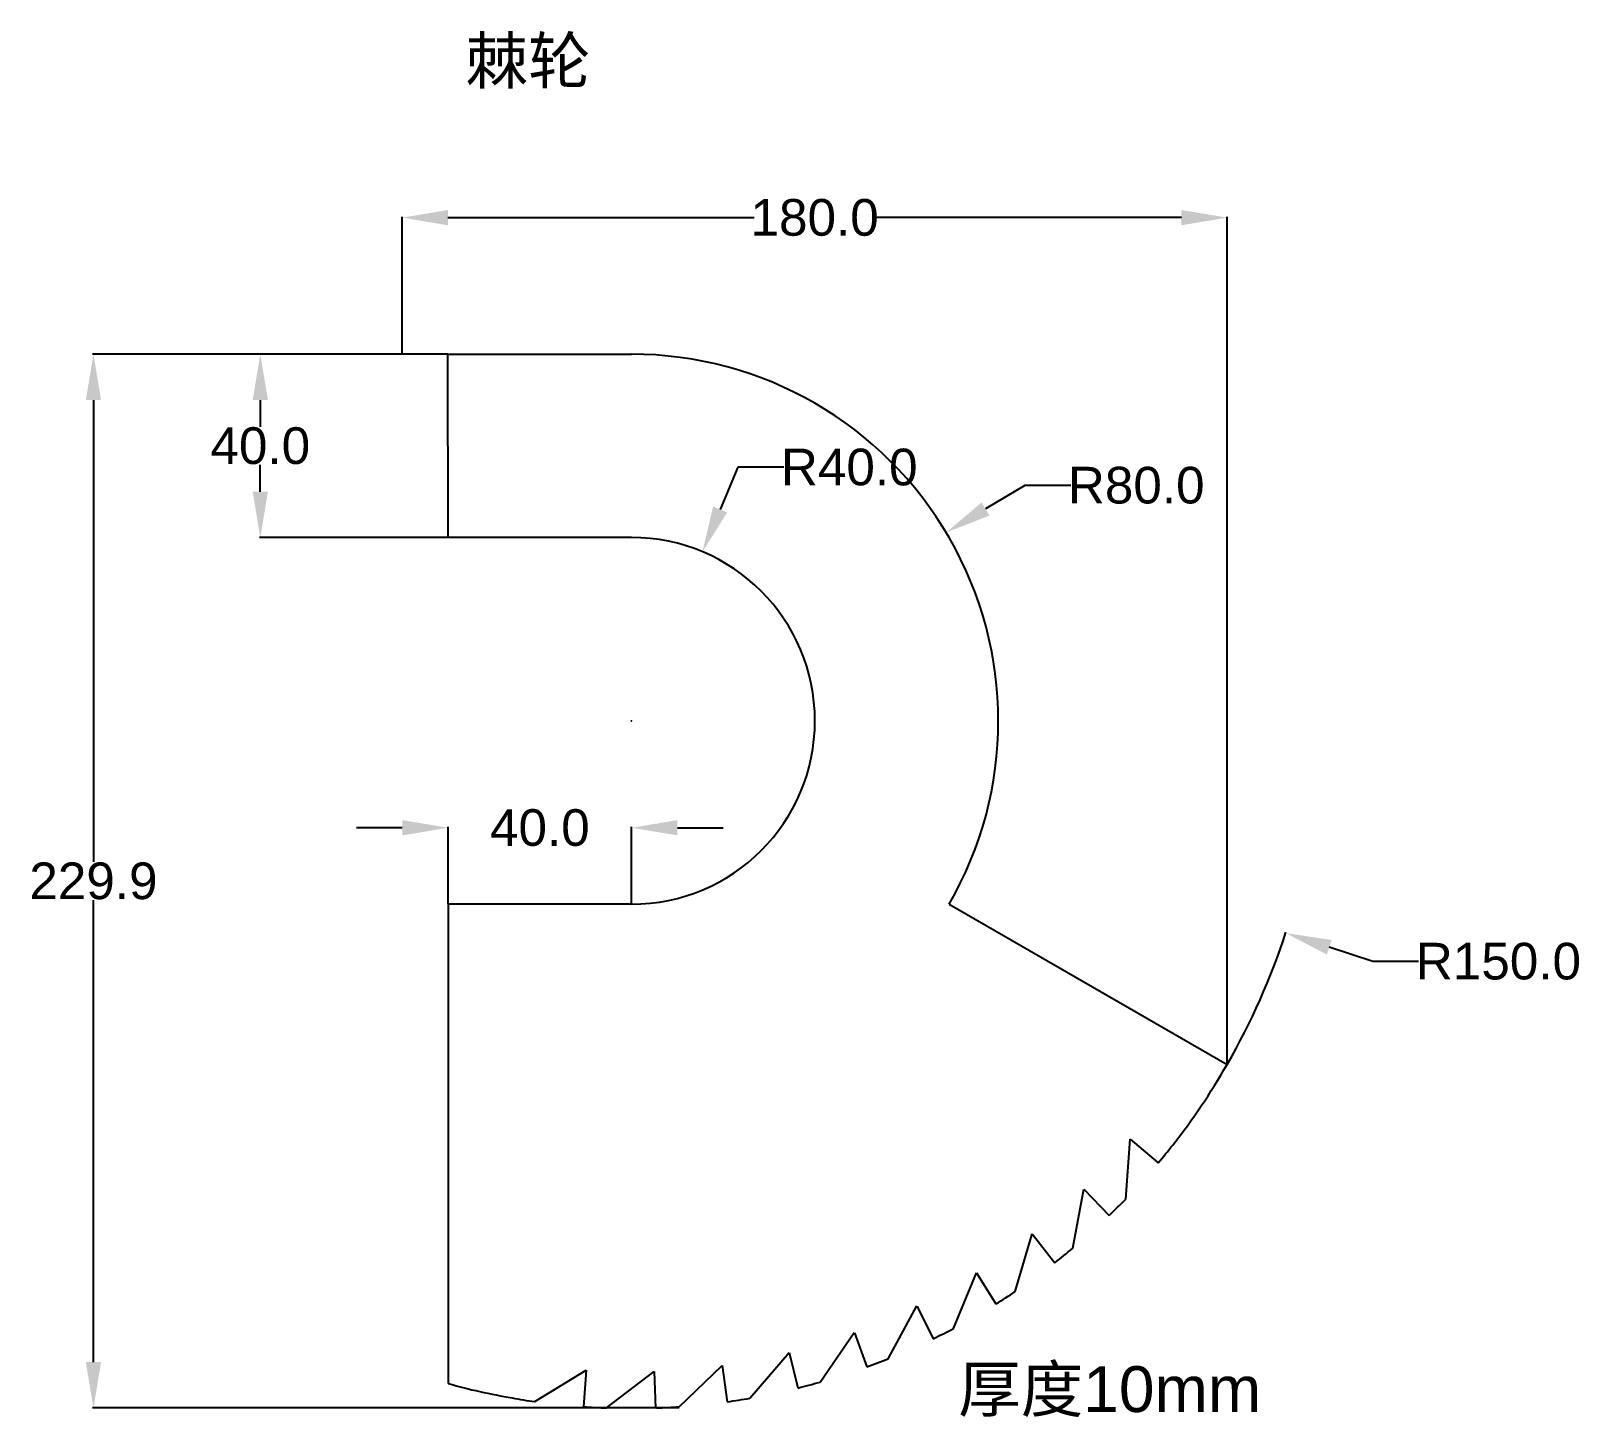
# Model space of a CAD drawing. Header units: millimetres. Extents: x -131 to 207, y -152 to 151.
import ezdxf

# ---------------------------------------------------------------- set-up
doc = ezdxf.new("R2010")
doc.units = ezdxf.units.MM
doc.styles.get("Standard").update_dxf_attribs({"font": 'arial.ttf'})
doc.dimstyles.get("Standard").update_dxf_attribs({"dimtxt": 8, "dimasz": 10, "dimexe": 0.18, "dimexo": 0.0625, "dimgap": 0.09, "dimtad": 0, "dimtih": 1, "dimtoh": 1, "dimdec": 1, "dimzin": 0, "dimdsep": 46, "dimtxsty": 'Standard', "dimcen": 0.09, "dimclrd": 3, "dimclre": 3, "dimclrt": 3, "dimadec": 0, "dimazin": 0, "dimtfac": 1, "dimtdec": 1, "dimtofl": 0, "dimtmove": 0, "dimatfit": 3, "dimfxl": 1, "dimtolj": 1, "dimtzin": 0, "dimarcsym": 0})

# ---------------------------------------------------------------- blocks, each defined once
blk = doc.blocks.new('*D1')
at = {"color": 3, "lineweight": -2, "transparency": 16777216}
for p, q in [((-50, -23.32), (-60, -23.32)), ((-40, -39.88), (-40, -23.14)), ((0, -39.94), (0, -23.14)), ((10, -23.32), (20, -23.32))]:
    blk.add_line(p, q, dxfattribs=at)
at = {"color": 3, "transparency": 16777216}
for points in [[(-50, -21.65), (-50, -24.98), (-40, -23.32)], [(10, -21.65), (10, -24.98), (0, -23.32)]]:
    blk.add_solid(points, dxfattribs=at)
at = {"layer": 'Defpoints', "color": 0, "transparency": 16777216}
for p in [(0, -23.32), (-40, -39.94), (0, -40)]:
    blk.add_point(p, dxfattribs=at)
at = {"color": 3, "transparency": 16777216, "insert": (-20, -23.32), "char_height": 8, "attachment_point": 5}
blk.add_mtext('\\A1;40.0', dxfattribs=at)
blk = doc.blocks.new('*D2')
at = {"color": 3, "lineweight": -2, "transparency": 16777216}
for p, q in [((23.2, 55.33), (19.33, 46.11)), ((33.2, 55.33), (23.2, 55.33)), ((-0.09, 0), (0.09, 0)), ((0, -0.09), (0, 0.09))]:
    blk.add_line(p, q, dxfattribs=at)
at = {"color": 3, "transparency": 16777216}
blk.add_solid([(17.79, 46.76), (20.87, 45.47), (15.46, 36.89)], dxfattribs=at)
at = {"layer": 'Defpoints', "color": 0, "transparency": 16777216}
for p in [(15.46, 36.89), (0, 0)]:
    blk.add_point(p, dxfattribs=at)
at = {"color": 3, "transparency": 16777216, "insert": (47.49, 55.33), "char_height": 8, "attachment_point": 5}
blk.add_mtext('\\A1;R40.0', dxfattribs=at)
blk = doc.blocks.new('*D3')
at = {"color": 3, "lineweight": -2, "transparency": 16777216}
for p, q in [((85.8, 51.37), (77.22, 46.23)), ((95.8, 51.37), (85.8, 51.37)), ((-0.09, 0), (0.09, 0)), ((0, -0.09), (0, 0.09))]:
    blk.add_line(p, q, dxfattribs=at)
at = {"color": 3, "transparency": 16777216}
blk.add_solid([(76.36, 47.66), (78.07, 44.8), (68.64, 41.1)], dxfattribs=at)
at = {"layer": 'Defpoints', "color": 0, "transparency": 16777216}
for p in [(68.64, 41.1), (0, 0)]:
    blk.add_point(p, dxfattribs=at)
at = {"color": 3, "transparency": 16777216, "insert": (110.09, 51.37), "char_height": 8, "attachment_point": 5}
blk.add_mtext('\\A1;R80.0', dxfattribs=at)
blk = doc.blocks.new('*D4')
at = {"color": 3, "lineweight": -2, "transparency": 16777216}
for p, q in [((-0.09, 0), (0.09, 0)), ((0, -0.09), (0, 0.09)), ((161.7, -52.47), (152.19, -49.38)), ((171.7, -52.47), (161.7, -52.47))]:
    blk.add_line(p, q, dxfattribs=at)
blk.add_arc((0, 0), 150, 330.0239, 342.092, dxfattribs=at)
at = {"color": 3, "transparency": 16777216}
blk.add_solid([(152.7, -47.8), (151.67, -50.97), (142.68, -46.29)], dxfattribs=at)
at = {"layer": 'Defpoints', "color": 0, "transparency": 16777216}
for p in [(0, 0), (142.68, -46.29)]:
    blk.add_point(p, dxfattribs=at)
at = {"color": 3, "transparency": 16777216, "insert": (189.1, -52.47), "char_height": 8, "attachment_point": 5}
blk.add_mtext('\\A1;R150.0', dxfattribs=at)
blk = doc.blocks.new('*D5')
at = {"color": 3, "lineweight": -2, "transparency": 16777216}
for p, q in [((-40.06, 80), (-81.16, 80)), ((-80.98, 70), (-80.98, 64.17)), ((-80.98, 50), (-80.98, 55.83)), ((-40.06, 40), (-81.16, 40))]:
    blk.add_line(p, q, dxfattribs=at)
at = {"color": 3, "transparency": 16777216}
for points in [[(-82.65, 70), (-79.31, 70), (-80.98, 80)], [(-82.65, 50), (-79.31, 50), (-80.98, 40)]]:
    blk.add_solid(points, dxfattribs=at)
at = {"layer": 'Defpoints', "color": 0, "transparency": 16777216}
for p in [(-40, 80), (-80.98, 40), (-40, 40)]:
    blk.add_point(p, dxfattribs=at)
at = {"color": 3, "transparency": 16777216, "insert": (-80.98, 60), "char_height": 8, "attachment_point": 5}
blk.add_mtext('\\A1;40.0', dxfattribs=at)
blk = doc.blocks.new('*D6')
at = {"color": 3, "lineweight": -2, "transparency": 16777216}
for p, q in [((-40.06, 80), (-117.56, 80)), ((-117.38, 70), (-117.38, -30.78)), ((-117.38, -139.9), (-117.38, -39.12)), ((10.36, -149.9), (-117.56, -149.9))]:
    blk.add_line(p, q, dxfattribs=at)
at = {"color": 3, "transparency": 16777216}
for points in [[(-119.04, 70), (-115.71, 70), (-117.38, 80)], [(-119.04, -139.9), (-115.71, -139.9), (-117.38, -149.9)]]:
    blk.add_solid(points, dxfattribs=at)
at = {"layer": 'Defpoints', "color": 0, "transparency": 16777216}
for p in [(-40, 80), (-117.38, -149.9), (10.42, -149.9)]:
    blk.add_point(p, dxfattribs=at)
at = {"color": 3, "transparency": 16777216, "insert": (-117.38, -34.95), "char_height": 8, "attachment_point": 5}
blk.add_mtext('\\A1;229.9', dxfattribs=at)
blk = doc.blocks.new('*D7')
at = {"color": 3, "lineweight": -2, "transparency": 16777216}
for p, q in [((-50.06, 80.06), (-50.06, 109.97)), ((-40.06, 109.79), (26.74, 109.79)), ((119.94, 109.79), (53.13, 109.79)), ((129.94, -74.88), (129.94, 109.97))]:
    blk.add_line(p, q, dxfattribs=at)
at = {"color": 3, "transparency": 16777216}
for points in [[(-40.06, 111.45), (-40.06, 108.12), (-50.06, 109.79)], [(119.94, 111.45), (119.94, 108.12), (129.94, 109.79)]]:
    blk.add_solid(points, dxfattribs=at)
at = {"layer": 'Defpoints', "color": 0, "transparency": 16777216}
for p in [(129.94, 109.79), (-50.06, 80), (129.94, -74.95)]:
    blk.add_point(p, dxfattribs=at)
at = {"color": 3, "transparency": 16777216, "insert": (39.94, 109.79), "char_height": 8, "attachment_point": 5}
blk.add_mtext('\\A1;180.0', dxfattribs=at)

msp = doc.modelspace()

# ---------------------------------------------------------------- linework, layer by layer
for p, q in [((-40, 40), (-40.06, 80)), ((-40, 80), (0, 80)), ((0, 40), (-40, 40)), ((0, -40), (-40, -40)), ((-40, -40), (-40, -144.57)), ((69.28, -40), (129.9, -75)), ((107.79, -104.31), (108.78, -91.28)), ((108.78, -91.28), (114.91, -96.42)), ((96.24, -115.06), (98.64, -102.15)), ((98.64, -102.15), (104.2, -107.9)), ((83.68, -124.49), (87.42, -111.9)), ((87.42, -111.9), (92.35, -118.2)), ((70.24, -132.54), (75.25, -120.42)), ((75.25, -120.42), (79.49, -127.21)), ((55.98, -139.16), (62.25, -127.63)), ((62.3, -127.73), (65.76, -134.82)), ((41.12, -144.25), (48.57, -133.44)), ((48.6, -133.53), (51.3, -140.95)), ((25.81, -147.76), (34.35, -137.78)), ((34.35, -137.78), (36.29, -145.54)), ((-21.11, -148.51), (-9.91, -141.65)), ((-9.91, -141.65), (-10.46, -149.63)), ((10.42, -149.64), (19.76, -140.62)), ((19.76, -140.62), (20.88, -148.54)), ((-5.47, -149.9), (4.96, -141.91)), ((4.96, -141.97), (5.23, -149.91))]:
    msp.add_line(p, q)
for radius, start, end in [(80, 330, 90), (40, 270, 90), (150, 321.9099, 330), (150, 320, 321.9099), (150, 314.0297, 315.9396), (150, 308, 309.9099), (150, 302, 303.9099), (150, 296.0115, 297.9213), (150, 290.0023, 291.9122), (150, 254.534, 260), (150, 284, 285.9099), (150, 260, 261.9099), (150, 278, 279.9099), (150, 266, 267.9099), (150, 272.0748, 273.9846)]:
    msp.add_arc((0, 0), radius, start, end)

# ---------------------------------------------------------------- texts
at = {"color": 2, "insert": (-36.19, 149.03), "char_height": 10, "attachment_point": 1}
msp.add_mtext_dynamic_manual_height_columns('{\\fSimSun|b0|i0|c134|p2;棘轮}', width=179.1748, gutter_width=12.5, heights=[0], dxfattribs=at)
at = {"insert": (71.26, -140.78), "char_height": 10, "attachment_point": 1}
msp.add_mtext_dynamic_manual_height_columns('{\\fSimSun|b0|i0|c134|p2;厚度}10mm   ', width=179.1748, gutter_width=12.5, heights=[0], dxfattribs=at)

# ---------------------------------------------------------------- dimensions: what is measured, and where the dimension line sits
for base, p1, p2, picture, middle in [((129.94, 109.79), (-50.06, 80), (129.94, -74.95), '*D7', (39.94, 109.79)), ((0, -23.32), (-40, -39.94), (0, -40), '*D1', (-20, -23.32))]:
    dim = msp.add_linear_dim(base=base, p1=p1, p2=p2, dimstyle='Standard')
    dim.commit()
    dim.dimension.update_dxf_attribs({"geometry": picture, "text_midpoint": middle})
for base, p2, picture, middle in [((-117.38, -149.9), (10.42, -149.9), '*D6', (-117.38, -34.95)), ((-80.98, 40), (-40, 40), '*D5', (-80.98, 60))]:
    dim = msp.add_linear_dim(base=base, p1=(-40, 80), p2=p2, angle=90, dimstyle='Standard')
    dim.commit()
    dim.dimension.update_dxf_attribs({"geometry": picture, "text_midpoint": middle})
for mpoint, picture, middle in [((15.46, 36.89), '*D2', (47.49, 55.33)), ((68.64, 41.1), '*D3', (110.09, 51.37)), ((142.68, -46.29), '*D4', (189.1, -52.47))]:
    dim = msp.add_radius_dim(center=(0, 0), mpoint=mpoint, dimstyle='Standard')
    dim.commit()
    dim.dimension.update_dxf_attribs({"geometry": picture, "text_midpoint": middle})

doc.saveas('drawing.dxf')
